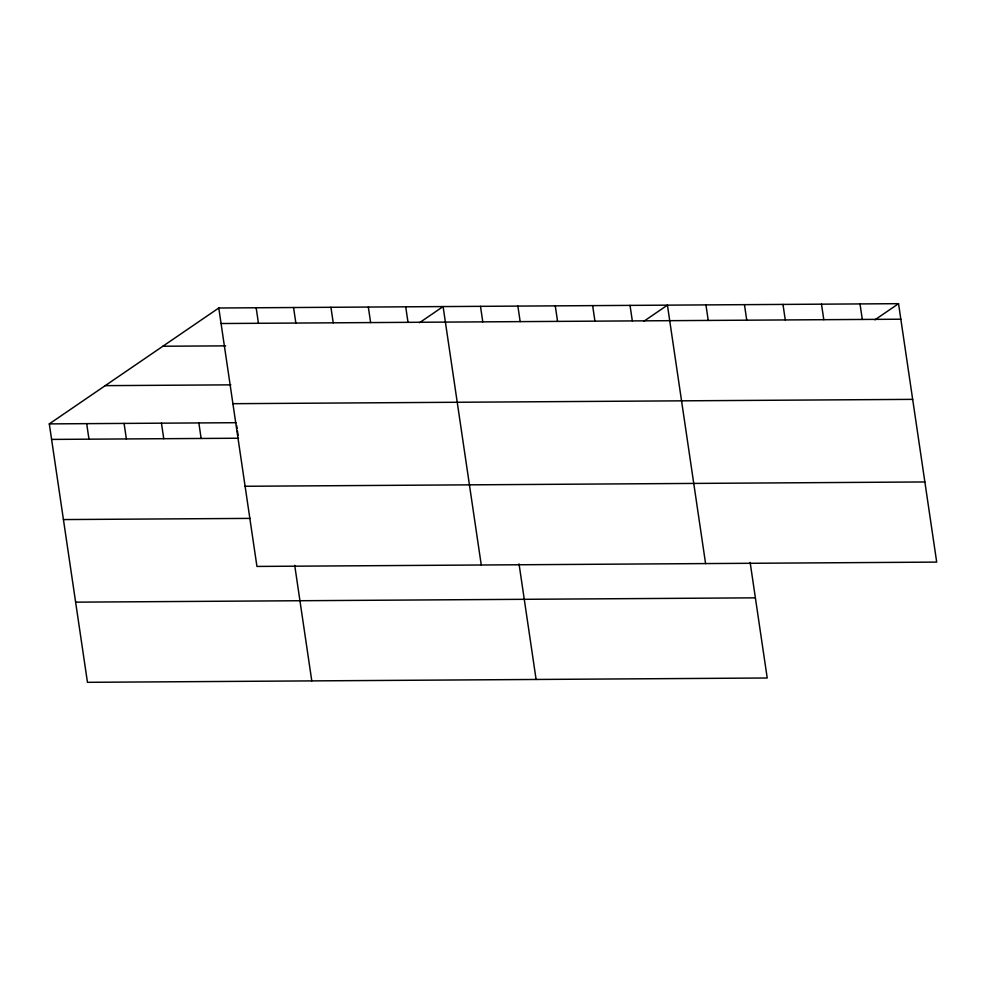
<?xml version="1.0" encoding="UTF-8"?>
<svg xmlns="http://www.w3.org/2000/svg" width="986" height="986" viewBox="0 0 986 986"><rect width="100%" height="100%" fill="white"/><g stroke="black" fill="none" stroke-linecap="round" stroke-linejoin="round"><path stroke-width="1.48" d="M750.149 562.439L767.219 677.998L87.458 682.324L49.3 423.894L218.781 308.002L898.542 303.676L936.7 562.106L256.939 566.432L218.781 308.002M419.481 322.73L443.096 306.572L481.267 565.003M643.809 321.3L667.423 305.155L705.582 563.573M874.927 319.834L898.542 303.676M221.074 323.531L900.834 319.205M162.85 346.246L225.658 345.852M105.231 385.649L230.847 384.848M232.906 403.693L912.666 399.367M49.3 423.894L236.233 422.698M51.592 439.411L238.526 438.228M245.107 486.271L924.868 481.957M63.424 519.573L250.358 518.389M75.626 602.163L755.387 597.836M860.014 303.922L862.306 319.452M821.498 304.169L823.791 319.698M782.983 304.415L785.275 319.945M744.455 304.662L746.747 320.191M705.939 304.908L708.231 320.425M630.029 305.389L632.322 320.918M592.648 305.623L594.94 321.153M555.266 305.87L557.558 321.387M517.872 306.104L520.164 321.621M519.043 563.918L536.101 679.465M480.49 306.338L482.783 321.867M405.714 306.819L408.007 322.336M368.333 307.053L370.625 322.582M330.939 307.287L333.231 322.816M293.557 307.533L295.849 323.051M294.715 565.335L311.786 680.895M256.163 307.768L258.455 323.297M236.652 425.521L237.071 428.343M237.478 431.165L238.107 435.405M198.852 422.945L201.144 438.462M161.457 423.179L163.75 438.708M124.076 423.413L126.368 438.943M86.682 423.647L88.974 439.177"/></g></svg>
